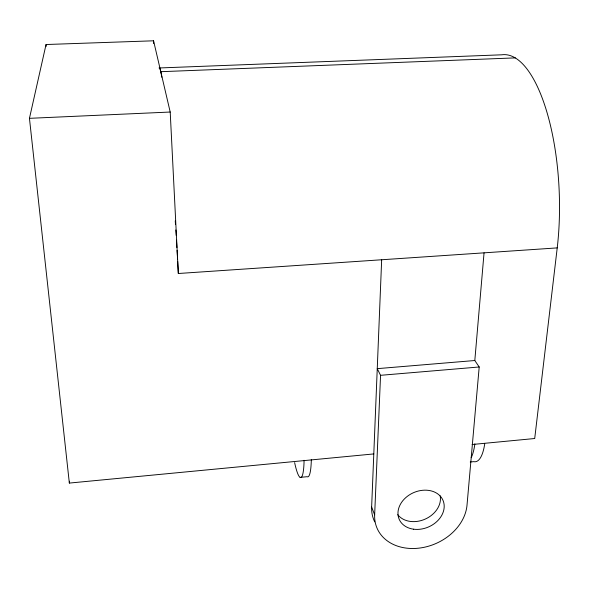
<?xml version="1.0" encoding="UTF-8"?>
<svg xmlns="http://www.w3.org/2000/svg" width="589" height="589" viewBox="0 0 589 589"><rect width="100%" height="100%" fill="white"/><g stroke="black" fill="none" stroke-linecap="round" stroke-linejoin="round"><path stroke-width="0.88" d="M374.729 521.876A47.23 37.195 -23.6 0 1 371.637 507.092L381.665 259.764M374.656 514.838L380.553 375.311L377.247 368.655L474.808 360.52L479.203 366.984L467.011 505.178A47.753 37.431 -23.6 0 1 418.345 548.212A47.753 37.431 -23.6 0 1 374.656 514.838L371.637 507.092M373.794 453.928L69.347 483.076L69.428 481.242M474.808 360.52L484.055 252.843M159.001 67.978L501.769 54.806A139.181 50.087 87.7 0 1 557.223 247.895L534.709 438.518L472.098 444.511M69.347 483.076L29.45 118.33L46.045 44.521L153.56 40.803L170.206 112.035L178.327 273.502L557.223 247.895M300.118 477.384L307.119 476.7A42.982 6.442 84.7 0 0 311.323 459.634M470.25 461.997L473.755 461.651A49.086 15.064 83.4 0 0 484.725 443.767M380.553 375.311L479.203 366.984M29.45 118.33L170.206 112.035M160.775 71.689L515.346 57.884M46.045 44.521L46.229 46.347M153.56 40.803L153.707 43.557M159.98 68.913A146.19 5.654 86.1 0 1 161.857 77.233M175.257 220.882A146.19 5.654 86.1 0 1 175.493 224.527M175.839 229.946A146.19 5.654 86.1 0 1 176.185 235.475M176.472 240.15A146.19 5.654 86.1 0 1 176.914 247.594M177.075 250.369A146.19 5.654 86.1 0 1 177.591 259.491M177.687 261.288A146.19 5.654 86.1 0 1 178.327 273.502M440.182 495.842A23.612 18.59 -23.6 0 1 425.184 519.115A23.612 18.59 -23.6 0 1 397.752 514.683M474.859 443.856A49.152 14.637 83.5 0 1 471.185 457.682M304.086 460.326A43.026 6.17 84.8 0 1 294.625 462.593M413.647 529.202A23.869 18.708 -23.6 0 0 443.76 502.608A23.869 18.708 -23.6 0 0 405.836 497.572A23.869 18.708 -23.6 0 0 413.647 529.202"/></g></svg>
